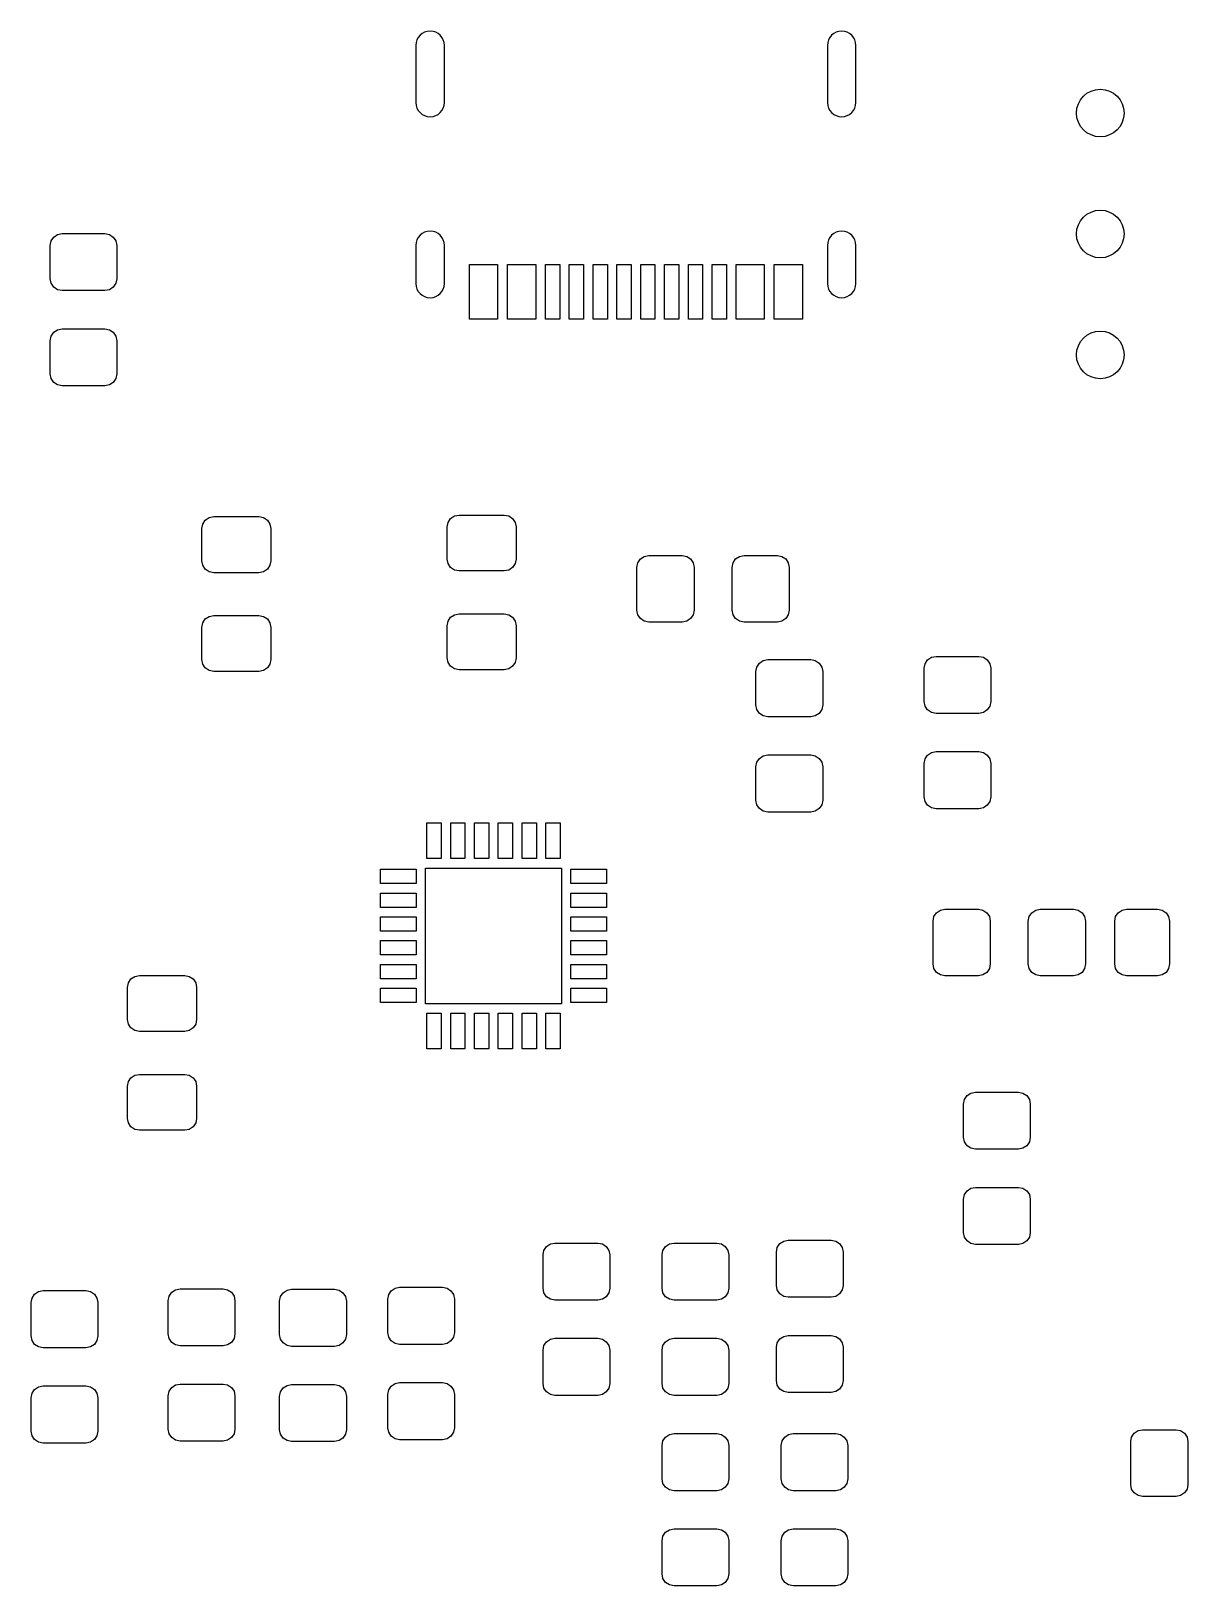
# Model space of a CAD drawing. Extents: x 2.21 to 8.8, y -5.6 to -2.99.
# Drawn here: x 7.098 to 8.055, y -4.276 to -2.99 of the extents above; entities that cross this region are included whole.
import ezdxf

# ---------------------------------------------------------------- set-up
doc = ezdxf.new("R2010")
doc.units = 0
doc.header["$MEASUREMENT"] = 0
doc.layers.add('BLACK', color=7, linetype='CONTINUOUS')

msp = doc.modelspace()

# ---------------------------------------------------------------- linework, layer by layer
at = {"layer": 'BLACK', "linetype": 'CONTINUOUS'}
for p, q in [((7.4165, -3.002), (7.4165, -3.0492)), ((7.4402, -3.0492), (7.4402, -3.002)), ((7.7567, -3.002), (7.7567, -3.0492)), ((7.7803, -3.0492), (7.7803, -3.002)), ((7.1149, -3.1636), (7.1171, -3.1604)), ((7.1171, -3.1604), (7.1202, -3.1582)), ((7.1202, -3.1582), (7.124, -3.1575)), ((7.124, -3.1575), (7.1594, -3.1575)), ((7.1594, -3.1575), (7.1632, -3.1582)), ((7.1632, -3.1582), (7.1664, -3.1604)), ((7.1664, -3.1604), (7.1685, -3.1636)), ((7.1142, -3.1673), (7.1149, -3.1636)), ((7.1142, -3.1949), (7.1142, -3.1673)), ((7.1685, -3.1636), (7.1693, -3.1673)), ((7.1693, -3.1673), (7.1693, -3.1949)), ((7.4165, -3.1673), (7.4165, -3.1988)), ((7.4402, -3.1988), (7.4402, -3.1673)), ((7.7567, -3.1673), (7.7567, -3.1988)), ((7.7803, -3.1988), (7.7803, -3.1673)), ((7.4608, -3.2283), (7.4608, -3.1831)), ((7.4608, -3.1831), (7.4841, -3.1831)), ((7.4841, -3.1831), (7.4841, -3.2283)), ((7.4923, -3.2283), (7.4923, -3.1831)), ((7.4923, -3.1831), (7.5156, -3.1831)), ((7.5156, -3.1831), (7.5156, -3.2283)), ((7.5237, -3.2283), (7.5237, -3.1831)), ((7.5237, -3.1831), (7.5354, -3.1831)), ((7.5354, -3.1831), (7.5354, -3.2283)), ((7.5433, -3.2283), (7.5433, -3.1831)), ((7.5433, -3.1831), (7.5551, -3.1831)), ((7.5551, -3.1831), (7.5551, -3.2283)), ((7.563, -3.2283), (7.563, -3.1831)), ((7.563, -3.1831), (7.5748, -3.1831)), ((7.5748, -3.1831), (7.5748, -3.2283)), ((7.5827, -3.2283), (7.5827, -3.1831)), ((7.5827, -3.1831), (7.5944, -3.1831)), ((7.5944, -3.1831), (7.5944, -3.2283)), ((7.6024, -3.2283), (7.6024, -3.1831)), ((7.6024, -3.1831), (7.6141, -3.1831)), ((7.6141, -3.1831), (7.6141, -3.2283)), ((7.6221, -3.2283), (7.6221, -3.1831)), ((7.6221, -3.1831), (7.6338, -3.1831)), ((7.6338, -3.1831), (7.6338, -3.2283)), ((7.6418, -3.2283), (7.6418, -3.1831)), ((7.6418, -3.1831), (7.6535, -3.1831)), ((7.6535, -3.1831), (7.6535, -3.2283)), ((7.6615, -3.2283), (7.6615, -3.1831)), ((7.6615, -3.1831), (7.6732, -3.1831)), ((7.6732, -3.1831), (7.6732, -3.2283)), ((7.6813, -3.2283), (7.6813, -3.1831)), ((7.6813, -3.1831), (7.7045, -3.1831)), ((7.7045, -3.1831), (7.7045, -3.2283)), ((7.7128, -3.2283), (7.7128, -3.1831)), ((7.7128, -3.1831), (7.736, -3.1831)), ((7.736, -3.1831), (7.736, -3.2283)), ((7.1149, -3.1986), (7.1142, -3.1949)), ((7.1171, -3.2018), (7.1149, -3.1986)), ((7.1685, -3.1986), (7.1664, -3.2018)), ((7.1693, -3.1949), (7.1685, -3.1986)), ((7.1202, -3.204), (7.1171, -3.2018)), ((7.124, -3.2047), (7.1202, -3.204)), ((7.1594, -3.2047), (7.124, -3.2047)), ((7.1632, -3.204), (7.1594, -3.2047)), ((7.1664, -3.2018), (7.1632, -3.204)), ((7.1149, -3.2423), (7.1171, -3.2391)), ((7.1171, -3.2391), (7.1202, -3.237)), ((7.1202, -3.237), (7.124, -3.2362)), ((7.124, -3.2362), (7.1594, -3.2362)), ((7.1594, -3.2362), (7.1632, -3.237)), ((7.1632, -3.237), (7.1664, -3.2391)), ((7.1664, -3.2391), (7.1685, -3.2423)), ((7.4841, -3.2283), (7.4608, -3.2283)), ((7.5156, -3.2283), (7.4923, -3.2283)), ((7.5354, -3.2283), (7.5237, -3.2283)), ((7.5551, -3.2283), (7.5433, -3.2283)), ((7.5748, -3.2283), (7.563, -3.2283)), ((7.5944, -3.2283), (7.5827, -3.2283)), ((7.6141, -3.2283), (7.6024, -3.2283)), ((7.6338, -3.2283), (7.6221, -3.2283)), ((7.6535, -3.2283), (7.6418, -3.2283)), ((7.6732, -3.2283), (7.6615, -3.2283)), ((7.7045, -3.2283), (7.6813, -3.2283)), ((7.736, -3.2283), (7.7128, -3.2283)), ((7.1142, -3.2461), (7.1149, -3.2423)), ((7.1142, -3.2736), (7.1142, -3.2461)), ((7.1685, -3.2423), (7.1693, -3.2461)), ((7.1693, -3.2461), (7.1693, -3.2736)), ((7.1149, -3.2774), (7.1142, -3.2736)), ((7.1171, -3.2806), (7.1149, -3.2774)), ((7.1685, -3.2774), (7.1664, -3.2806)), ((7.1693, -3.2736), (7.1685, -3.2774)), ((7.1202, -3.2827), (7.1171, -3.2806)), ((7.124, -3.2835), (7.1202, -3.2827)), ((7.1594, -3.2835), (7.124, -3.2835)), ((7.1632, -3.2827), (7.1594, -3.2835)), ((7.1664, -3.2806), (7.1632, -3.2827)), ((7.2424, -3.3945), (7.2456, -3.3924)), ((7.2456, -3.3924), (7.2494, -3.3916)), ((7.2494, -3.3916), (7.2868, -3.3916)), ((7.2868, -3.3916), (7.2906, -3.3924)), ((7.2906, -3.3924), (7.2938, -3.3945)), ((7.4431, -3.3963), (7.4452, -3.3931)), ((7.4452, -3.3931), (7.4484, -3.391)), ((7.4484, -3.391), (7.4522, -3.3903)), ((7.4522, -3.3903), (7.4896, -3.3903)), ((7.4896, -3.3903), (7.4933, -3.391)), ((7.4933, -3.391), (7.4965, -3.3931)), ((7.4965, -3.3931), (7.4987, -3.3963)), ((7.2396, -3.4015), (7.2403, -3.3977)), ((7.2396, -3.4281), (7.2396, -3.4015)), ((7.2403, -3.3977), (7.2424, -3.3945)), ((7.2938, -3.3945), (7.2959, -3.3977)), ((7.2959, -3.3977), (7.2967, -3.4015)), ((7.2967, -3.4015), (7.2967, -3.4281)), ((7.4423, -3.4001), (7.4431, -3.3963)), ((7.4423, -3.4267), (7.4423, -3.4001)), ((7.4987, -3.3963), (7.4994, -3.4001)), ((7.4994, -3.4001), (7.4994, -3.4267)), ((7.2403, -3.4318), (7.2396, -3.4281)), ((7.2424, -3.435), (7.2403, -3.4318)), ((7.2959, -3.4318), (7.2938, -3.435)), ((7.2967, -3.4281), (7.2959, -3.4318)), ((7.4431, -3.4304), (7.4423, -3.4267)), ((7.4452, -3.4336), (7.4431, -3.4304)), ((7.4987, -3.4304), (7.4965, -3.4336)), ((7.4994, -3.4267), (7.4987, -3.4304)), ((7.5992, -3.4335), (7.6, -3.4297)), ((7.6, -3.4297), (7.6021, -3.4265)), ((7.6021, -3.4265), (7.6053, -3.4244)), ((7.6053, -3.4244), (7.6091, -3.4236)), ((7.6091, -3.4236), (7.6366, -3.4236)), ((7.6366, -3.4236), (7.6404, -3.4244)), ((7.6404, -3.4244), (7.6436, -3.4265)), ((7.6436, -3.4265), (7.6457, -3.4297)), ((7.6457, -3.4297), (7.6465, -3.4335)), ((7.678, -3.4335), (7.6787, -3.4297)), ((7.6787, -3.4297), (7.6808, -3.4265)), ((7.6808, -3.4265), (7.684, -3.4244)), ((7.684, -3.4244), (7.6878, -3.4236)), ((7.6878, -3.4236), (7.7154, -3.4236)), ((7.7154, -3.4236), (7.7191, -3.4244)), ((7.7191, -3.4244), (7.7223, -3.4265)), ((7.7223, -3.4265), (7.7244, -3.4297)), ((7.7244, -3.4297), (7.7252, -3.4335)), ((7.2456, -3.4371), (7.2424, -3.435)), ((7.2494, -3.4379), (7.2456, -3.4371)), ((7.2868, -3.4379), (7.2494, -3.4379)), ((7.2906, -3.4371), (7.2868, -3.4379)), ((7.2938, -3.435), (7.2906, -3.4371)), ((7.4484, -3.4358), (7.4452, -3.4336)), ((7.4522, -3.4365), (7.4484, -3.4358)), ((7.4896, -3.4365), (7.4522, -3.4365)), ((7.4933, -3.4358), (7.4896, -3.4365)), ((7.4965, -3.4336), (7.4933, -3.4358)), ((7.5992, -3.4689), (7.5992, -3.4335)), ((7.6465, -3.4335), (7.6465, -3.4689)), ((7.678, -3.4689), (7.678, -3.4335)), ((7.7252, -3.4335), (7.7252, -3.4689)), ((7.6, -3.4727), (7.5992, -3.4689)), ((7.6465, -3.4689), (7.6457, -3.4727)), ((7.6787, -3.4727), (7.678, -3.4689)), ((7.7252, -3.4689), (7.7244, -3.4727)), ((7.2396, -3.4832), (7.2403, -3.4794)), ((7.2396, -3.5097), (7.2396, -3.4832)), ((7.2403, -3.4794), (7.2424, -3.4762)), ((7.2424, -3.4762), (7.2456, -3.4741)), ((7.2456, -3.4741), (7.2494, -3.4733)), ((7.2494, -3.4733), (7.2868, -3.4733)), ((7.2868, -3.4733), (7.2906, -3.4741)), ((7.2906, -3.4741), (7.2938, -3.4762)), ((7.2938, -3.4762), (7.2959, -3.4794)), ((7.2959, -3.4794), (7.2967, -3.4832)), ((7.2967, -3.4832), (7.2967, -3.5097)), ((7.4423, -3.4818), (7.4431, -3.478)), ((7.4423, -3.5084), (7.4423, -3.4818)), ((7.4431, -3.478), (7.4452, -3.4748)), ((7.4452, -3.4748), (7.4484, -3.4727)), ((7.4484, -3.4727), (7.4522, -3.4719)), ((7.4522, -3.4719), (7.4896, -3.4719)), ((7.4896, -3.4719), (7.4933, -3.4727)), ((7.4933, -3.4727), (7.4965, -3.4748)), ((7.4965, -3.4748), (7.4987, -3.478)), ((7.4987, -3.478), (7.4994, -3.4818)), ((7.4994, -3.4818), (7.4994, -3.5084)), ((7.6021, -3.4759), (7.6, -3.4727)), ((7.6053, -3.478), (7.6021, -3.4759)), ((7.6091, -3.4787), (7.6053, -3.478)), ((7.6366, -3.4787), (7.6091, -3.4787)), ((7.6404, -3.478), (7.6366, -3.4787)), ((7.6436, -3.4759), (7.6404, -3.478)), ((7.6457, -3.4727), (7.6436, -3.4759)), ((7.6808, -3.4759), (7.6787, -3.4727)), ((7.684, -3.478), (7.6808, -3.4759)), ((7.6878, -3.4787), (7.684, -3.478)), ((7.7154, -3.4787), (7.6878, -3.4787)), ((7.7191, -3.478), (7.7154, -3.4787)), ((7.7223, -3.4759), (7.7191, -3.478)), ((7.7244, -3.4727), (7.7223, -3.4759)), ((7.4431, -3.5121), (7.4423, -3.5084)), ((7.4994, -3.5084), (7.4987, -3.5121)), ((7.8395, -3.51), (7.8427, -3.5078)), ((7.8427, -3.5078), (7.8465, -3.5071)), ((7.8465, -3.5071), (7.8819, -3.5071)), ((7.8819, -3.5071), (7.8857, -3.5078)), ((7.8857, -3.5078), (7.8888, -3.51)), ((7.2403, -3.5135), (7.2396, -3.5097)), ((7.2424, -3.5167), (7.2403, -3.5135)), ((7.2456, -3.5188), (7.2424, -3.5167)), ((7.2494, -3.5196), (7.2456, -3.5188)), ((7.2868, -3.5196), (7.2494, -3.5196)), ((7.2906, -3.5188), (7.2868, -3.5196)), ((7.2938, -3.5167), (7.2906, -3.5188)), ((7.2959, -3.5135), (7.2938, -3.5167)), ((7.2967, -3.5097), (7.2959, -3.5135)), ((7.4452, -3.5153), (7.4431, -3.5121)), ((7.4484, -3.5175), (7.4452, -3.5153)), ((7.4522, -3.5182), (7.4484, -3.5175)), ((7.4896, -3.5182), (7.4522, -3.5182)), ((7.4933, -3.5175), (7.4896, -3.5182)), ((7.4965, -3.5153), (7.4933, -3.5175)), ((7.4987, -3.5121), (7.4965, -3.5153)), ((7.6976, -3.5197), (7.6984, -3.5159)), ((7.6976, -3.5472), (7.6976, -3.5197)), ((7.6984, -3.5159), (7.7005, -3.5127)), ((7.7005, -3.5127), (7.7037, -3.5106)), ((7.7037, -3.5106), (7.7075, -3.5098)), ((7.7075, -3.5098), (7.7429, -3.5098)), ((7.7429, -3.5098), (7.7467, -3.5106)), ((7.7467, -3.5106), (7.7499, -3.5127)), ((7.7499, -3.5127), (7.752, -3.5159)), ((7.752, -3.5159), (7.7528, -3.5197)), ((7.7528, -3.5197), (7.7528, -3.5472)), ((7.8366, -3.5169), (7.8374, -3.5132)), ((7.8366, -3.5445), (7.8366, -3.5169)), ((7.8374, -3.5132), (7.8395, -3.51)), ((7.8888, -3.51), (7.891, -3.5132)), ((7.891, -3.5132), (7.8917, -3.5169)), ((7.8917, -3.5169), (7.8917, -3.5445)), ((7.6984, -3.551), (7.6976, -3.5472)), ((7.7528, -3.5472), (7.752, -3.551)), ((7.8374, -3.5483), (7.8366, -3.5445)), ((7.8917, -3.5445), (7.891, -3.5483)), ((7.7005, -3.5542), (7.6984, -3.551)), ((7.7037, -3.5563), (7.7005, -3.5542)), ((7.7075, -3.5571), (7.7037, -3.5563)), ((7.7429, -3.5571), (7.7075, -3.5571)), ((7.7467, -3.5563), (7.7429, -3.5571)), ((7.7499, -3.5542), (7.7467, -3.5563)), ((7.752, -3.551), (7.7499, -3.5542)), ((7.8395, -3.5514), (7.8374, -3.5483)), ((7.8427, -3.5536), (7.8395, -3.5514)), ((7.8465, -3.5543), (7.8427, -3.5536)), ((7.8819, -3.5543), (7.8465, -3.5543)), ((7.8857, -3.5536), (7.8819, -3.5543)), ((7.8888, -3.5514), (7.8857, -3.5536)), ((7.891, -3.5483), (7.8888, -3.5514)), ((7.8427, -3.5866), (7.8465, -3.5858)), ((7.8465, -3.5858), (7.8819, -3.5858)), ((7.8819, -3.5858), (7.8857, -3.5866)), ((7.6976, -3.5984), (7.6984, -3.5947)), ((7.6976, -3.626), (7.6976, -3.5984)), ((7.6984, -3.5947), (7.7005, -3.5915)), ((7.7005, -3.5915), (7.7037, -3.5893)), ((7.7037, -3.5893), (7.7075, -3.5886)), ((7.7075, -3.5886), (7.7429, -3.5886)), ((7.7429, -3.5886), (7.7467, -3.5893)), ((7.7467, -3.5893), (7.7499, -3.5915)), ((7.7499, -3.5915), (7.752, -3.5947)), ((7.752, -3.5947), (7.7528, -3.5984)), ((7.7528, -3.5984), (7.7528, -3.626)), ((7.8366, -3.5957), (7.8374, -3.5919)), ((7.8366, -3.6232), (7.8366, -3.5957)), ((7.8374, -3.5919), (7.8395, -3.5887)), ((7.8395, -3.5887), (7.8427, -3.5866)), ((7.8857, -3.5866), (7.8888, -3.5887)), ((7.8888, -3.5887), (7.891, -3.5919)), ((7.891, -3.5919), (7.8917, -3.5957)), ((7.8917, -3.5957), (7.8917, -3.6232)), ((7.8374, -3.627), (7.8366, -3.6232)), ((7.8917, -3.6232), (7.891, -3.627)), ((7.6984, -3.6298), (7.6976, -3.626)), ((7.7005, -3.6329), (7.6984, -3.6298)), ((7.7037, -3.6351), (7.7005, -3.6329)), ((7.7075, -3.6358), (7.7037, -3.6351)), ((7.7429, -3.6358), (7.7075, -3.6358)), ((7.7467, -3.6351), (7.7429, -3.6358)), ((7.7499, -3.6329), (7.7467, -3.6351)), ((7.752, -3.6298), (7.7499, -3.6329)), ((7.7528, -3.626), (7.752, -3.6298)), ((7.8395, -3.6302), (7.8374, -3.627)), ((7.8427, -3.6323), (7.8395, -3.6302)), ((7.8465, -3.6331), (7.8427, -3.6323)), ((7.8819, -3.6331), (7.8465, -3.6331)), ((7.8857, -3.6323), (7.8819, -3.6331)), ((7.8888, -3.6302), (7.8857, -3.6323)), ((7.891, -3.627), (7.8888, -3.6302)), ((7.4256, -3.6742), (7.4256, -3.6447)), ((7.4256, -3.6447), (7.4374, -3.6447)), ((7.4374, -3.6447), (7.4374, -3.6742)), ((7.4453, -3.6742), (7.4453, -3.6447)), ((7.4453, -3.6447), (7.4571, -3.6447)), ((7.4571, -3.6447), (7.4571, -3.6742)), ((7.465, -3.6742), (7.465, -3.6447)), ((7.465, -3.6447), (7.4768, -3.6447)), ((7.4768, -3.6447), (7.4768, -3.6742)), ((7.4846, -3.6742), (7.4846, -3.6447)), ((7.4846, -3.6447), (7.4965, -3.6447)), ((7.4965, -3.6447), (7.4965, -3.6742)), ((7.5043, -3.6742), (7.5043, -3.6447)), ((7.5043, -3.6447), (7.5161, -3.6447)), ((7.5161, -3.6447), (7.5161, -3.6742)), ((7.524, -3.6742), (7.524, -3.6447)), ((7.524, -3.6447), (7.5358, -3.6447)), ((7.5358, -3.6447), (7.5358, -3.6742)), ((7.4374, -3.6742), (7.4256, -3.6742)), ((7.4571, -3.6742), (7.4453, -3.6742)), ((7.4768, -3.6742), (7.465, -3.6742)), ((7.4965, -3.6742), (7.4846, -3.6742)), ((7.5161, -3.6742), (7.5043, -3.6742)), ((7.5358, -3.6742), (7.524, -3.6742)), ((7.3872, -3.6949), (7.3872, -3.6831)), ((7.3872, -3.6831), (7.4167, -3.6831)), ((7.4167, -3.6831), (7.4167, -3.6949)), ((7.4246, -3.7943), (7.4246, -3.6821)), ((7.4246, -3.6821), (7.5368, -3.6821)), ((7.5368, -3.6821), (7.5368, -3.7943)), ((7.5447, -3.6949), (7.5447, -3.6831)), ((7.5447, -3.6831), (7.5742, -3.6831)), ((7.5742, -3.6831), (7.5742, -3.6949)), ((7.4167, -3.6949), (7.3872, -3.6949)), ((7.5742, -3.6949), (7.5447, -3.6949)), ((7.3872, -3.7146), (7.3872, -3.7028)), ((7.3872, -3.7028), (7.4167, -3.7028)), ((7.4167, -3.7146), (7.3872, -3.7146)), ((7.4167, -3.7028), (7.4167, -3.7146)), ((7.5447, -3.7146), (7.5447, -3.7028)), ((7.5447, -3.7028), (7.5742, -3.7028)), ((7.5742, -3.7146), (7.5447, -3.7146)), ((7.5742, -3.7028), (7.5742, -3.7146)), ((7.3872, -3.7343), (7.3872, -3.7224)), ((7.3872, -3.7224), (7.4167, -3.7224)), ((7.4167, -3.7224), (7.4167, -3.7343)), ((7.5447, -3.7343), (7.5447, -3.7224)), ((7.5447, -3.7224), (7.5742, -3.7224)), ((7.5742, -3.7224), (7.5742, -3.7343)), ((7.8441, -3.726), (7.8448, -3.7222)), ((7.8441, -3.7614), (7.8441, -3.726)), ((7.8448, -3.7222), (7.847, -3.719)), ((7.847, -3.719), (7.8502, -3.7169)), ((7.8502, -3.7169), (7.8539, -3.7161)), ((7.8539, -3.7161), (7.8815, -3.7161)), ((7.8815, -3.7161), (7.8853, -3.7169)), ((7.8853, -3.7169), (7.8885, -3.719)), ((7.8885, -3.719), (7.8906, -3.7222)), ((7.8906, -3.7222), (7.8913, -3.726)), ((7.8913, -3.726), (7.8913, -3.7614)), ((7.9228, -3.726), (7.9236, -3.7222)), ((7.9228, -3.7614), (7.9228, -3.726)), ((7.9236, -3.7222), (7.9257, -3.719)), ((7.9257, -3.719), (7.9289, -3.7169)), ((7.9289, -3.7169), (7.9327, -3.7161)), ((7.9327, -3.7161), (7.9602, -3.7161)), ((7.9602, -3.7161), (7.964, -3.7169)), ((7.964, -3.7169), (7.9672, -3.719)), ((7.9672, -3.719), (7.9693, -3.7222)), ((7.9693, -3.7222), (7.9701, -3.726)), ((7.9701, -3.726), (7.9701, -3.7614)), ((7.9943, -3.726), (7.995, -3.7222)), ((7.9943, -3.7614), (7.9943, -3.726)), ((7.995, -3.7222), (7.9972, -3.719)), ((7.9972, -3.719), (8.0004, -3.7169)), ((8.0004, -3.7169), (8.0041, -3.7161)), ((8.0041, -3.7161), (8.0297, -3.7161)), ((8.0297, -3.7161), (8.0335, -3.7169)), ((8.0335, -3.7169), (8.0367, -3.719)), ((8.0367, -3.719), (8.0388, -3.7222)), ((8.0388, -3.7222), (8.0396, -3.726)), ((8.0396, -3.726), (8.0396, -3.7614)), ((7.4167, -3.7343), (7.3872, -3.7343)), ((7.5742, -3.7343), (7.5447, -3.7343)), ((7.3872, -3.7539), (7.3872, -3.7421)), ((7.3872, -3.7421), (7.4167, -3.7421)), ((7.4167, -3.7421), (7.4167, -3.7539)), ((7.5447, -3.7539), (7.5447, -3.7421)), ((7.5447, -3.7421), (7.5742, -3.7421)), ((7.5742, -3.7421), (7.5742, -3.7539)), ((7.4167, -3.7539), (7.3872, -3.7539)), ((7.3872, -3.7736), (7.3872, -3.7618)), ((7.3872, -3.7618), (7.4167, -3.7618)), ((7.4167, -3.7618), (7.4167, -3.7736)), ((7.5742, -3.7539), (7.5447, -3.7539)), ((7.5447, -3.7736), (7.5447, -3.7618)), ((7.5447, -3.7618), (7.5742, -3.7618)), ((7.5742, -3.7618), (7.5742, -3.7736)), ((7.8448, -3.7652), (7.8441, -3.7614)), ((7.847, -3.7684), (7.8448, -3.7652)), ((7.8906, -3.7652), (7.8885, -3.7684)), ((7.8913, -3.7614), (7.8906, -3.7652)), ((7.9236, -3.7652), (7.9228, -3.7614)), ((7.9257, -3.7684), (7.9236, -3.7652)), ((7.9693, -3.7652), (7.9672, -3.7684)), ((7.9701, -3.7614), (7.9693, -3.7652)), ((7.995, -3.7652), (7.9943, -3.7614)), ((7.9972, -3.7684), (7.995, -3.7652)), ((8.0388, -3.7652), (8.0367, -3.7684)), ((8.0396, -3.7614), (8.0388, -3.7652)), ((7.1781, -3.7808), (7.1789, -3.777)), ((7.1789, -3.777), (7.181, -3.7738)), ((7.181, -3.7738), (7.1842, -3.7717)), ((7.1842, -3.7717), (7.188, -3.771)), ((7.188, -3.771), (7.2254, -3.771)), ((7.2254, -3.771), (7.2292, -3.7717)), ((7.2292, -3.7717), (7.2324, -3.7738)), ((7.2324, -3.7738), (7.2345, -3.777)), ((7.2345, -3.777), (7.2352, -3.7808)), ((7.4167, -3.7736), (7.3872, -3.7736)), ((7.5742, -3.7736), (7.5447, -3.7736)), ((7.8502, -3.7705), (7.847, -3.7684)), ((7.8539, -3.7713), (7.8502, -3.7705)), ((7.8815, -3.7713), (7.8539, -3.7713)), ((7.8853, -3.7705), (7.8815, -3.7713)), ((7.8885, -3.7684), (7.8853, -3.7705)), ((7.9289, -3.7705), (7.9257, -3.7684)), ((7.9327, -3.7713), (7.9289, -3.7705)), ((7.9602, -3.7713), (7.9327, -3.7713)), ((7.964, -3.7705), (7.9602, -3.7713)), ((7.9672, -3.7684), (7.964, -3.7705)), ((8.0004, -3.7705), (7.9972, -3.7684)), ((8.0041, -3.7713), (8.0004, -3.7705)), ((8.0297, -3.7713), (8.0041, -3.7713)), ((8.0335, -3.7705), (8.0297, -3.7713)), ((8.0367, -3.7684), (8.0335, -3.7705)), ((7.1781, -3.8074), (7.1781, -3.7808)), ((7.2352, -3.7808), (7.2352, -3.8074)), ((7.3872, -3.7933), (7.3872, -3.7815)), ((7.3872, -3.7815), (7.4167, -3.7815)), ((7.4167, -3.7815), (7.4167, -3.7933)), ((7.5447, -3.7933), (7.5447, -3.7815)), ((7.5447, -3.7815), (7.5742, -3.7815)), ((7.5742, -3.7815), (7.5742, -3.7933)), ((7.4167, -3.7933), (7.3872, -3.7933)), ((7.5368, -3.7943), (7.4246, -3.7943)), ((7.4256, -3.8317), (7.4256, -3.8022)), ((7.4256, -3.8022), (7.4374, -3.8022)), ((7.4374, -3.8022), (7.4374, -3.8317)), ((7.4453, -3.8317), (7.4453, -3.8022)), ((7.4453, -3.8022), (7.4571, -3.8022)), ((7.4571, -3.8022), (7.4571, -3.8317)), ((7.465, -3.8317), (7.465, -3.8022)), ((7.465, -3.8022), (7.4768, -3.8022)), ((7.4768, -3.8022), (7.4768, -3.8317)), ((7.4846, -3.8317), (7.4846, -3.8022)), ((7.4846, -3.8022), (7.4965, -3.8022)), ((7.4965, -3.8022), (7.4965, -3.8317)), ((7.5043, -3.8317), (7.5043, -3.8022)), ((7.5043, -3.8022), (7.5161, -3.8022)), ((7.5161, -3.8022), (7.5161, -3.8317)), ((7.524, -3.8317), (7.524, -3.8022)), ((7.524, -3.8022), (7.5358, -3.8022)), ((7.5358, -3.8022), (7.5358, -3.8317)), ((7.5742, -3.7933), (7.5447, -3.7933)), ((7.1789, -3.8111), (7.1781, -3.8074)), ((7.181, -3.8143), (7.1789, -3.8111)), ((7.1842, -3.8165), (7.181, -3.8143)), ((7.188, -3.8172), (7.1842, -3.8165)), ((7.2254, -3.8172), (7.188, -3.8172)), ((7.2292, -3.8165), (7.2254, -3.8172)), ((7.2324, -3.8143), (7.2292, -3.8165)), ((7.2345, -3.8111), (7.2324, -3.8143)), ((7.2352, -3.8074), (7.2345, -3.8111)), ((7.4374, -3.8317), (7.4256, -3.8317)), ((7.4571, -3.8317), (7.4453, -3.8317)), ((7.4768, -3.8317), (7.465, -3.8317)), ((7.4965, -3.8317), (7.4846, -3.8317)), ((7.5161, -3.8317), (7.5043, -3.8317)), ((7.5358, -3.8317), (7.524, -3.8317)), ((7.1789, -3.8587), (7.181, -3.8555)), ((7.181, -3.8555), (7.1842, -3.8534)), ((7.1842, -3.8534), (7.188, -3.8527)), ((7.188, -3.8527), (7.2254, -3.8527)), ((7.2254, -3.8527), (7.2292, -3.8534)), ((7.2292, -3.8534), (7.2324, -3.8555)), ((7.2324, -3.8555), (7.2345, -3.8587)), ((7.1781, -3.8625), (7.1789, -3.8587)), ((7.1781, -3.8891), (7.1781, -3.8625)), ((7.2345, -3.8587), (7.2352, -3.8625)), ((7.2352, -3.8625), (7.2352, -3.8891)), ((7.8722, -3.8702), (7.8754, -3.8681)), ((7.8754, -3.8681), (7.8791, -3.8673)), ((7.8791, -3.8673), (7.9146, -3.8673)), ((7.9146, -3.8673), (7.9183, -3.8681)), ((7.9183, -3.8681), (7.9215, -3.8702)), ((7.8693, -3.8772), (7.87, -3.8734)), ((7.8693, -3.9047), (7.8693, -3.8772)), ((7.87, -3.8734), (7.8722, -3.8702)), ((7.9215, -3.8702), (7.9237, -3.8734)), ((7.9237, -3.8734), (7.9244, -3.8772)), ((7.9244, -3.8772), (7.9244, -3.9047)), ((7.1789, -3.8928), (7.1781, -3.8891)), ((7.181, -3.896), (7.1789, -3.8928)), ((7.2345, -3.8928), (7.2324, -3.896)), ((7.2352, -3.8891), (7.2345, -3.8928)), ((7.1842, -3.8982), (7.181, -3.896)), ((7.188, -3.8989), (7.1842, -3.8982)), ((7.2254, -3.8989), (7.188, -3.8989)), ((7.2292, -3.8982), (7.2254, -3.8989)), ((7.2324, -3.896), (7.2292, -3.8982)), ((7.87, -3.9085), (7.8693, -3.9047)), ((7.9244, -3.9047), (7.9237, -3.9085)), ((7.8722, -3.9117), (7.87, -3.9085)), ((7.8754, -3.9138), (7.8722, -3.9117)), ((7.8791, -3.9146), (7.8754, -3.9138)), ((7.9146, -3.9146), (7.8791, -3.9146)), ((7.9183, -3.9138), (7.9146, -3.9146)), ((7.9215, -3.9117), (7.9183, -3.9138)), ((7.9237, -3.9085), (7.9215, -3.9117)), ((7.8754, -3.9468), (7.8791, -3.9461)), ((7.8791, -3.9461), (7.9146, -3.9461)), ((7.9146, -3.9461), (7.9183, -3.9468)), ((7.8693, -3.9559), (7.87, -3.9521)), ((7.8693, -3.9835), (7.8693, -3.9559)), ((7.87, -3.9521), (7.8722, -3.9489)), ((7.8722, -3.9489), (7.8754, -3.9468)), ((7.9183, -3.9468), (7.9215, -3.9489)), ((7.9215, -3.9489), (7.9237, -3.9521)), ((7.9237, -3.9521), (7.9244, -3.9559)), ((7.9244, -3.9559), (7.9244, -3.9835)), ((7.87, -3.9872), (7.8693, -3.9835)), ((7.9244, -3.9835), (7.9237, -3.9872)), ((7.5224, -3.9982), (7.5245, -3.995)), ((7.5245, -3.995), (7.5277, -3.9929)), ((7.5277, -3.9929), (7.5315, -3.9921)), ((7.5315, -3.9921), (7.5669, -3.9921)), ((7.5669, -3.9921), (7.5707, -3.9929)), ((7.5707, -3.9929), (7.5739, -3.995)), ((7.5739, -3.995), (7.576, -3.9982)), ((7.6208, -3.9982), (7.623, -3.995)), ((7.623, -3.995), (7.6262, -3.9929)), ((7.6262, -3.9929), (7.6299, -3.9921)), ((7.6299, -3.9921), (7.6654, -3.9921)), ((7.6654, -3.9921), (7.6691, -3.9929)), ((7.6691, -3.9929), (7.6723, -3.995)), ((7.6723, -3.995), (7.6744, -3.9982)), ((7.7146, -3.9996), (7.7153, -3.9958)), ((7.7153, -3.9958), (7.7174, -3.9926)), ((7.7174, -3.9926), (7.7206, -3.9905)), ((7.7206, -3.9905), (7.7244, -3.9898)), ((7.7244, -3.9898), (7.7598, -3.9898)), ((7.7598, -3.9898), (7.7636, -3.9905)), ((7.7636, -3.9905), (7.7668, -3.9926)), ((7.7668, -3.9926), (7.7689, -3.9958)), ((7.7689, -3.9958), (7.7697, -3.9996)), ((7.8722, -3.9904), (7.87, -3.9872)), ((7.8754, -3.9926), (7.8722, -3.9904)), ((7.8791, -3.9933), (7.8754, -3.9926)), ((7.9146, -3.9933), (7.8791, -3.9933)), ((7.9183, -3.9926), (7.9146, -3.9933)), ((7.9215, -3.9904), (7.9183, -3.9926)), ((7.9237, -3.9872), (7.9215, -3.9904)), ((7.5217, -4.002), (7.5224, -3.9982)), ((7.5217, -4.0295), (7.5217, -4.002)), ((7.576, -3.9982), (7.5768, -4.002)), ((7.5768, -4.002), (7.5768, -4.0295)), ((7.6201, -4.002), (7.6208, -3.9982)), ((7.6201, -4.0295), (7.6201, -4.002)), ((7.6744, -3.9982), (7.6752, -4.002)), ((7.6752, -4.002), (7.6752, -4.0295)), ((7.7146, -4.0272), (7.7146, -3.9996)), ((7.7697, -3.9996), (7.7697, -4.0272)), ((7.0992, -4.0376), (7.1013, -4.0344)), ((7.1013, -4.0344), (7.1045, -4.0322)), ((7.1045, -4.0322), (7.1083, -4.0315)), ((7.1083, -4.0315), (7.1437, -4.0315)), ((7.1437, -4.0315), (7.1475, -4.0322)), ((7.1475, -4.0322), (7.1507, -4.0344)), ((7.1507, -4.0344), (7.1528, -4.0376)), ((7.2118, -4.0398), (7.2126, -4.036)), ((7.2126, -4.036), (7.2147, -4.0328)), ((7.2147, -4.0328), (7.2179, -4.0307)), ((7.2179, -4.0307), (7.2217, -4.0299)), ((7.2217, -4.0299), (7.2571, -4.0299)), ((7.2571, -4.0299), (7.2609, -4.0307)), ((7.2609, -4.0307), (7.264, -4.0328)), ((7.264, -4.0328), (7.2662, -4.036)), ((7.2662, -4.036), (7.2669, -4.0398)), ((7.3047, -4.0364), (7.3068, -4.0332)), ((7.3068, -4.0332), (7.31, -4.0311)), ((7.31, -4.0311), (7.3138, -4.0303)), ((7.3138, -4.0303), (7.3492, -4.0303)), ((7.3492, -4.0303), (7.353, -4.0311)), ((7.353, -4.0311), (7.3562, -4.0332)), ((7.3562, -4.0332), (7.3583, -4.0364)), ((7.3933, -4.0386), (7.3941, -4.0348)), ((7.3941, -4.0348), (7.3962, -4.0316)), ((7.3962, -4.0316), (7.3994, -4.0295)), ((7.3994, -4.0295), (7.4031, -4.0287)), ((7.4031, -4.0287), (7.4386, -4.0287)), ((7.4386, -4.0287), (7.4423, -4.0295)), ((7.4423, -4.0295), (7.4455, -4.0316)), ((7.4455, -4.0316), (7.4477, -4.0348)), ((7.4477, -4.0348), (7.4484, -4.0386)), ((7.5224, -4.0333), (7.5217, -4.0295)), ((7.5245, -4.0365), (7.5224, -4.0333)), ((7.576, -4.0333), (7.5739, -4.0365)), ((7.5768, -4.0295), (7.576, -4.0333)), ((7.6208, -4.0333), (7.6201, -4.0295)), ((7.623, -4.0365), (7.6208, -4.0333)), ((7.6744, -4.0333), (7.6723, -4.0365)), ((7.6752, -4.0295), (7.6744, -4.0333)), ((7.7153, -4.0309), (7.7146, -4.0272)), ((7.7174, -4.0341), (7.7153, -4.0309)), ((7.7206, -4.0363), (7.7174, -4.0341)), ((7.7244, -4.037), (7.7206, -4.0363)), ((7.7636, -4.0363), (7.7598, -4.037)), ((7.7668, -4.0341), (7.7636, -4.0363)), ((7.7689, -4.0309), (7.7668, -4.0341)), ((7.7697, -4.0272), (7.7689, -4.0309)), ((7.0984, -4.0413), (7.0992, -4.0376)), ((7.0984, -4.0689), (7.0984, -4.0413)), ((7.1528, -4.0376), (7.1535, -4.0413)), ((7.1535, -4.0413), (7.1535, -4.0689)), ((7.2118, -4.0673), (7.2118, -4.0398)), ((7.2669, -4.0398), (7.2669, -4.0673)), ((7.3039, -4.0402), (7.3047, -4.0364)), ((7.3039, -4.0677), (7.3039, -4.0402)), ((7.3583, -4.0364), (7.3591, -4.0402)), ((7.3591, -4.0402), (7.3591, -4.0677)), ((7.3933, -4.0661), (7.3933, -4.0386)), ((7.4484, -4.0386), (7.4484, -4.0661)), ((7.5277, -4.0386), (7.5245, -4.0365)), ((7.5315, -4.0394), (7.5277, -4.0386)), ((7.5669, -4.0394), (7.5315, -4.0394)), ((7.5707, -4.0386), (7.5669, -4.0394)), ((7.5739, -4.0365), (7.5707, -4.0386)), ((7.6262, -4.0386), (7.623, -4.0365)), ((7.6299, -4.0394), (7.6262, -4.0386)), ((7.6654, -4.0394), (7.6299, -4.0394)), ((7.6691, -4.0386), (7.6654, -4.0394)), ((7.6723, -4.0365), (7.6691, -4.0386)), ((7.7598, -4.037), (7.7244, -4.037)), ((7.0992, -4.0727), (7.0984, -4.0689)), ((7.1013, -4.0759), (7.0992, -4.0727)), ((7.1528, -4.0727), (7.1507, -4.0759)), ((7.1535, -4.0689), (7.1528, -4.0727)), ((7.2126, -4.0711), (7.2118, -4.0673)), ((7.2147, -4.0743), (7.2126, -4.0711)), ((7.2179, -4.0764), (7.2147, -4.0743)), ((7.264, -4.0743), (7.2609, -4.0764)), ((7.2662, -4.0711), (7.264, -4.0743)), ((7.2669, -4.0673), (7.2662, -4.0711)), ((7.3047, -4.0715), (7.3039, -4.0677)), ((7.3068, -4.0747), (7.3047, -4.0715)), ((7.31, -4.0768), (7.3068, -4.0747)), ((7.3562, -4.0747), (7.353, -4.0768)), ((7.3583, -4.0715), (7.3562, -4.0747)), ((7.3591, -4.0677), (7.3583, -4.0715)), ((7.3941, -4.0699), (7.3933, -4.0661)), ((7.3962, -4.0731), (7.3941, -4.0699)), ((7.3994, -4.0752), (7.3962, -4.0731)), ((7.4455, -4.0731), (7.4423, -4.0752)), ((7.4477, -4.0699), (7.4455, -4.0731)), ((7.4484, -4.0661), (7.4477, -4.0699)), ((7.5224, -4.0769), (7.5245, -4.0737)), ((7.5245, -4.0737), (7.5277, -4.0716)), ((7.5277, -4.0716), (7.5315, -4.0709)), ((7.5315, -4.0709), (7.5669, -4.0709)), ((7.5669, -4.0709), (7.5707, -4.0716)), ((7.5707, -4.0716), (7.5739, -4.0737)), ((7.5739, -4.0737), (7.576, -4.0769)), ((7.6208, -4.0769), (7.623, -4.0737)), ((7.623, -4.0737), (7.6262, -4.0716)), ((7.6262, -4.0716), (7.6299, -4.0709)), ((7.6299, -4.0709), (7.6654, -4.0709)), ((7.6654, -4.0709), (7.6691, -4.0716)), ((7.6691, -4.0716), (7.6723, -4.0737)), ((7.6723, -4.0737), (7.6744, -4.0769)), ((7.7146, -4.0783), (7.7153, -4.0746)), ((7.7153, -4.0746), (7.7174, -4.0714)), ((7.7174, -4.0714), (7.7206, -4.0693)), ((7.7206, -4.0693), (7.7244, -4.0685)), ((7.7244, -4.0685), (7.7598, -4.0685)), ((7.7598, -4.0685), (7.7636, -4.0693)), ((7.7636, -4.0693), (7.7668, -4.0714)), ((7.7668, -4.0714), (7.7689, -4.0746)), ((7.7689, -4.0746), (7.7697, -4.0783)), ((7.1045, -4.078), (7.1013, -4.0759)), ((7.1083, -4.0787), (7.1045, -4.078)), ((7.1437, -4.0787), (7.1083, -4.0787)), ((7.1475, -4.078), (7.1437, -4.0787)), ((7.1507, -4.0759), (7.1475, -4.078)), ((7.2217, -4.0772), (7.2179, -4.0764)), ((7.2571, -4.0772), (7.2217, -4.0772)), ((7.2609, -4.0764), (7.2571, -4.0772)), ((7.3138, -4.0776), (7.31, -4.0768)), ((7.3492, -4.0776), (7.3138, -4.0776)), ((7.353, -4.0768), (7.3492, -4.0776)), ((7.4031, -4.076), (7.3994, -4.0752)), ((7.4386, -4.076), (7.4031, -4.076)), ((7.4423, -4.0752), (7.4386, -4.076)), ((7.5217, -4.0807), (7.5224, -4.0769)), ((7.5217, -4.1083), (7.5217, -4.0807)), ((7.576, -4.0769), (7.5768, -4.0807)), ((7.5768, -4.0807), (7.5768, -4.1083)), ((7.6201, -4.0807), (7.6208, -4.0769)), ((7.6201, -4.1083), (7.6201, -4.0807)), ((7.6744, -4.0769), (7.6752, -4.0807)), ((7.6752, -4.0807), (7.6752, -4.1083)), ((7.7146, -4.1059), (7.7146, -4.0783)), ((7.7697, -4.0783), (7.7697, -4.1059)), ((7.0992, -4.1163), (7.1013, -4.1131)), ((7.1013, -4.1131), (7.1045, -4.111)), ((7.1045, -4.111), (7.1083, -4.1102)), ((7.1083, -4.1102), (7.1437, -4.1102)), ((7.1437, -4.1102), (7.1475, -4.111)), ((7.1475, -4.111), (7.1507, -4.1131)), ((7.1507, -4.1131), (7.1528, -4.1163)), ((7.2126, -4.1147), (7.2147, -4.1115)), ((7.2147, -4.1115), (7.2179, -4.1094)), ((7.2179, -4.1094), (7.2217, -4.1087)), ((7.2217, -4.1087), (7.2571, -4.1087)), ((7.2571, -4.1087), (7.2609, -4.1094)), ((7.2609, -4.1094), (7.264, -4.1115)), ((7.264, -4.1115), (7.2662, -4.1147)), ((7.3047, -4.1151), (7.3068, -4.1119)), ((7.3068, -4.1119), (7.31, -4.1098)), ((7.31, -4.1098), (7.3138, -4.1091)), ((7.3138, -4.1091), (7.3492, -4.1091)), ((7.3492, -4.1091), (7.353, -4.1098)), ((7.353, -4.1098), (7.3562, -4.1119)), ((7.3562, -4.1119), (7.3583, -4.1151)), ((7.3941, -4.1136), (7.3962, -4.1104)), ((7.3962, -4.1104), (7.3994, -4.1082)), ((7.3994, -4.1082), (7.4031, -4.1075)), ((7.4031, -4.1075), (7.4386, -4.1075)), ((7.4386, -4.1075), (7.4423, -4.1082)), ((7.4423, -4.1082), (7.4455, -4.1104)), ((7.4455, -4.1104), (7.4477, -4.1136)), ((7.5224, -4.112), (7.5217, -4.1083)), ((7.5245, -4.1152), (7.5224, -4.112)), ((7.576, -4.112), (7.5739, -4.1152)), ((7.5768, -4.1083), (7.576, -4.112)), ((7.6208, -4.112), (7.6201, -4.1083)), ((7.623, -4.1152), (7.6208, -4.112)), ((7.6744, -4.112), (7.6723, -4.1152)), ((7.6752, -4.1083), (7.6744, -4.112)), ((7.7153, -4.1097), (7.7146, -4.1059)), ((7.7174, -4.1129), (7.7153, -4.1097)), ((7.7206, -4.115), (7.7174, -4.1129)), ((7.7668, -4.1129), (7.7636, -4.115)), ((7.7689, -4.1097), (7.7668, -4.1129)), ((7.7697, -4.1059), (7.7689, -4.1097)), ((7.0984, -4.1201), (7.0992, -4.1163)), ((7.0984, -4.1476), (7.0984, -4.1201)), ((7.1528, -4.1163), (7.1535, -4.1201)), ((7.1535, -4.1201), (7.1535, -4.1476)), ((7.2118, -4.1185), (7.2126, -4.1147)), ((7.2118, -4.1461), (7.2118, -4.1185)), ((7.2662, -4.1147), (7.2669, -4.1185)), ((7.2669, -4.1185), (7.2669, -4.1461)), ((7.3039, -4.1189), (7.3047, -4.1151)), ((7.3039, -4.1465), (7.3039, -4.1189)), ((7.3583, -4.1151), (7.3591, -4.1189)), ((7.3591, -4.1189), (7.3591, -4.1465)), ((7.3933, -4.1173), (7.3941, -4.1136)), ((7.3933, -4.1449), (7.3933, -4.1173)), ((7.4477, -4.1136), (7.4484, -4.1173)), ((7.4484, -4.1173), (7.4484, -4.1449)), ((7.5277, -4.1174), (7.5245, -4.1152)), ((7.5315, -4.1181), (7.5277, -4.1174)), ((7.5669, -4.1181), (7.5315, -4.1181)), ((7.5707, -4.1174), (7.5669, -4.1181)), ((7.5739, -4.1152), (7.5707, -4.1174)), ((7.6262, -4.1174), (7.623, -4.1152)), ((7.6299, -4.1181), (7.6262, -4.1174)), ((7.6654, -4.1181), (7.6299, -4.1181)), ((7.6691, -4.1174), (7.6654, -4.1181)), ((7.6723, -4.1152), (7.6691, -4.1174)), ((7.7244, -4.1157), (7.7206, -4.115)), ((7.7598, -4.1157), (7.7244, -4.1157)), ((7.7636, -4.115), (7.7598, -4.1157)), ((7.0992, -4.1514), (7.0984, -4.1476)), ((7.1013, -4.1546), (7.0992, -4.1514)), ((7.1528, -4.1514), (7.1507, -4.1546)), ((7.1535, -4.1476), (7.1528, -4.1514)), ((7.2126, -4.1498), (7.2118, -4.1461)), ((7.2147, -4.153), (7.2126, -4.1498)), ((7.2662, -4.1498), (7.264, -4.153)), ((7.2669, -4.1461), (7.2662, -4.1498)), ((7.3047, -4.1502), (7.3039, -4.1465)), ((7.3068, -4.1534), (7.3047, -4.1502)), ((7.3583, -4.1502), (7.3562, -4.1534)), ((7.3591, -4.1465), (7.3583, -4.1502)), ((7.3941, -4.1486), (7.3933, -4.1449)), ((7.3962, -4.1518), (7.3941, -4.1486)), ((7.3994, -4.154), (7.3962, -4.1518)), ((7.4455, -4.1518), (7.4423, -4.154)), ((7.4477, -4.1486), (7.4455, -4.1518)), ((7.4484, -4.1449), (7.4477, -4.1486)), ((7.623, -4.1525), (7.6262, -4.1504)), ((7.6262, -4.1504), (7.6299, -4.1496)), ((7.6299, -4.1496), (7.6654, -4.1496)), ((7.6654, -4.1496), (7.6691, -4.1504)), ((7.6691, -4.1504), (7.6723, -4.1525)), ((7.7214, -4.1525), (7.7246, -4.1504)), ((7.7246, -4.1504), (7.7283, -4.1496)), ((7.7283, -4.1496), (7.7638, -4.1496)), ((7.7638, -4.1496), (7.7675, -4.1504)), ((7.7675, -4.1504), (7.7707, -4.1525)), ((8.0082, -4.1525), (8.0104, -4.1493)), ((8.0104, -4.1493), (8.0136, -4.1472)), ((8.0136, -4.1472), (8.0173, -4.1465)), ((8.0173, -4.1465), (8.0449, -4.1465)), ((8.0449, -4.1465), (8.0486, -4.1472)), ((8.0486, -4.1472), (8.0518, -4.1493)), ((8.0518, -4.1493), (8.054, -4.1525)), ((7.1045, -4.1567), (7.1013, -4.1546)), ((7.1083, -4.1575), (7.1045, -4.1567)), ((7.1437, -4.1575), (7.1083, -4.1575)), ((7.1475, -4.1567), (7.1437, -4.1575)), ((7.1507, -4.1546), (7.1475, -4.1567)), ((7.2179, -4.1552), (7.2147, -4.153)), ((7.2217, -4.1559), (7.2179, -4.1552)), ((7.2571, -4.1559), (7.2217, -4.1559)), ((7.2609, -4.1552), (7.2571, -4.1559)), ((7.264, -4.153), (7.2609, -4.1552)), ((7.31, -4.1555), (7.3068, -4.1534)), ((7.3138, -4.1563), (7.31, -4.1555)), ((7.3492, -4.1563), (7.3138, -4.1563)), ((7.353, -4.1555), (7.3492, -4.1563)), ((7.3562, -4.1534), (7.353, -4.1555)), ((7.4031, -4.1547), (7.3994, -4.154)), ((7.4386, -4.1547), (7.4031, -4.1547)), ((7.4423, -4.154), (7.4386, -4.1547)), ((7.6201, -4.1594), (7.6208, -4.1557)), ((7.6201, -4.187), (7.6201, -4.1594)), ((7.6208, -4.1557), (7.623, -4.1525)), ((7.6723, -4.1525), (7.6744, -4.1557)), ((7.6744, -4.1557), (7.6752, -4.1594)), ((7.6752, -4.1594), (7.6752, -4.187)), ((7.7185, -4.1594), (7.7193, -4.1557)), ((7.7185, -4.187), (7.7185, -4.1594)), ((7.7193, -4.1557), (7.7214, -4.1525)), ((7.7707, -4.1525), (7.7729, -4.1557)), ((7.7729, -4.1557), (7.7736, -4.1594)), ((7.7736, -4.1594), (7.7736, -4.187)), ((8.0075, -4.1563), (8.0082, -4.1525)), ((8.0075, -4.1917), (8.0075, -4.1563)), ((8.054, -4.1525), (8.0547, -4.1563)), ((8.0547, -4.1563), (8.0547, -4.1917)), ((7.6208, -4.1908), (7.6201, -4.187)), ((7.6752, -4.187), (7.6744, -4.1908)), ((7.7193, -4.1908), (7.7185, -4.187)), ((7.7736, -4.187), (7.7729, -4.1908)), ((7.623, -4.194), (7.6208, -4.1908)), ((7.6262, -4.1961), (7.623, -4.194)), ((7.6299, -4.1969), (7.6262, -4.1961)), ((7.6654, -4.1969), (7.6299, -4.1969)), ((7.6691, -4.1961), (7.6654, -4.1969)), ((7.6723, -4.194), (7.6691, -4.1961)), ((7.6744, -4.1908), (7.6723, -4.194)), ((7.7214, -4.194), (7.7193, -4.1908)), ((7.7246, -4.1961), (7.7214, -4.194)), ((7.7283, -4.1969), (7.7246, -4.1961)), ((7.7638, -4.1969), (7.7283, -4.1969)), ((7.7675, -4.1961), (7.7638, -4.1969)), ((7.7707, -4.194), (7.7675, -4.1961)), ((7.7729, -4.1908), (7.7707, -4.194)), ((8.0082, -4.1955), (8.0075, -4.1917)), ((8.0104, -4.1987), (8.0082, -4.1955)), ((8.0136, -4.2008), (8.0104, -4.1987)), ((8.0173, -4.2016), (8.0136, -4.2008)), ((8.0449, -4.2016), (8.0173, -4.2016)), ((8.0486, -4.2008), (8.0449, -4.2016)), ((8.0518, -4.1987), (8.0486, -4.2008)), ((8.054, -4.1955), (8.0518, -4.1987)), ((8.0547, -4.1917), (8.054, -4.1955)), ((7.6262, -4.2291), (7.6299, -4.2283)), ((7.6299, -4.2283), (7.6654, -4.2283)), ((7.6654, -4.2283), (7.6691, -4.2291)), ((7.7246, -4.2291), (7.7283, -4.2283)), ((7.7283, -4.2283), (7.7638, -4.2283)), ((7.7638, -4.2283), (7.7675, -4.2291)), ((7.6201, -4.2382), (7.6208, -4.2344)), ((7.6201, -4.2657), (7.6201, -4.2382)), ((7.6208, -4.2344), (7.623, -4.2312)), ((7.623, -4.2312), (7.6262, -4.2291)), ((7.6691, -4.2291), (7.6723, -4.2312)), ((7.6723, -4.2312), (7.6744, -4.2344)), ((7.6744, -4.2344), (7.6752, -4.2382)), ((7.6752, -4.2382), (7.6752, -4.2657)), ((7.7185, -4.2382), (7.7193, -4.2344)), ((7.7185, -4.2657), (7.7185, -4.2382)), ((7.7193, -4.2344), (7.7214, -4.2312)), ((7.7214, -4.2312), (7.7246, -4.2291)), ((7.7675, -4.2291), (7.7707, -4.2312)), ((7.7707, -4.2312), (7.7729, -4.2344)), ((7.7729, -4.2344), (7.7736, -4.2382)), ((7.7736, -4.2382), (7.7736, -4.2657)), ((7.6208, -4.2695), (7.6201, -4.2657)), ((7.6752, -4.2657), (7.6744, -4.2695)), ((7.7193, -4.2695), (7.7185, -4.2657)), ((7.7736, -4.2657), (7.7729, -4.2695)), ((7.623, -4.2727), (7.6208, -4.2695)), ((7.6262, -4.2748), (7.623, -4.2727)), ((7.6299, -4.2756), (7.6262, -4.2748)), ((7.6654, -4.2756), (7.6299, -4.2756)), ((7.6691, -4.2748), (7.6654, -4.2756)), ((7.6723, -4.2727), (7.6691, -4.2748)), ((7.6744, -4.2695), (7.6723, -4.2727)), ((7.7214, -4.2727), (7.7193, -4.2695)), ((7.7246, -4.2748), (7.7214, -4.2727)), ((7.7283, -4.2756), (7.7246, -4.2748)), ((7.7638, -4.2756), (7.7283, -4.2756)), ((7.7675, -4.2748), (7.7638, -4.2756)), ((7.7707, -4.2727), (7.7675, -4.2748)), ((7.7729, -4.2695), (7.7707, -4.2727))]:
    msp.add_line(p, q, dxfattribs=at)
at = {"layer": 'BLACK'}
for centre in [(7.9823, -3.0579), (7.9823, -3.1579), (7.9823, -3.2579)]:
    msp.add_circle(centre, 0.0197, dxfattribs=at)
for centre, start, end in [((7.4283, -3.002), 0, 180), ((7.7685, -3.002), 0, 180), ((7.4283, -3.0492), 180, 360), ((7.7685, -3.0492), 180, 360), ((7.4283, -3.1673), 0, 180), ((7.7685, -3.1673), 0, 180), ((7.4283, -3.1988), 180, 360), ((7.7685, -3.1988), 180, 360)]:
    msp.add_arc(centre, 0.0118, start, end, dxfattribs=at)

doc.saveas('drawing.dxf')
